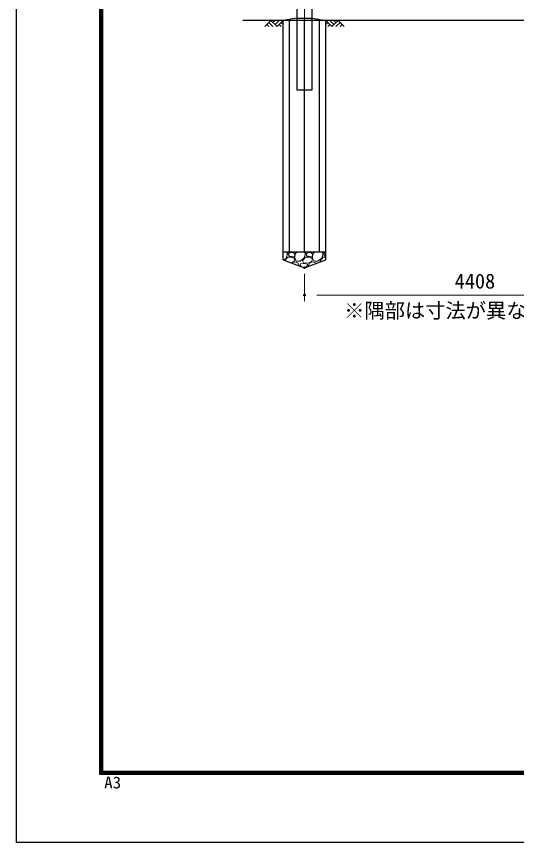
# Model space of a CAD drawing. Units: millimetres, scale not verified. Extents: x -16800 to 16800, y -11880 to 11880.
# Drawn here: x -16800 to -10324, y -11880 to -1192 of the extents above; entities that cross this region are included whole.
import ezdxf
from ezdxf.enums import TextEntityAlignment as Align

# ---------------------------------------------------------------- set-up
doc = ezdxf.new("R2010")
doc.units = ezdxf.units.MM
doc.header["$LTSCALE"] = 40
doc.header["$PDMODE"] = 32
doc.header["$PDSIZE"] = 20
doc.linetypes.add('USER1', pattern=[50.8, 31.75, -6.35, 6.35, -6.35])
for name, color, linetype, lineweight in [('0-1_D-STR1', 1, 'Continuous', 25), ('0-2_D-BMK', 2, 'USER1', 13), ('0-5_D-STR-DIM', 7, 'Continuous', 13), ('0-6_D-STR-TXT', 7, 'Continuous', 13), ('0-7_D-STR4', 7, 'Continuous', 25), ('0-A_D-DCR-HCH', 7, 'Continuous', 13), ('0-B_D-BGD', 7, 'Continuous', 25), ('0-C_D-TTL', 7, 'Continuous', 25)]:
    doc.layers.add(name, color=color, linetype=linetype, lineweight=lineweight)
doc.layers.add('0-9_Defpoints', color=8, linetype='Continuous')
doc.styles.add('ＭＳ ゴシック', font='')
doc.styles.get('ＭＳ ゴシック').set_extended_font_data('MS Gothic')

msp = doc.modelspace()

# ---------------------------------------------------------------- linework, layer by layer
at = {"layer": '0-1_D-STR1'}
for p, q in [((-12970.08, -2142.48), (-12970.08, 6113.77)), ((-13170.08, -2142.48), (-12970.08, -2142.48))]:
    msp.add_line(p, q, dxfattribs=at)
msp.add_lwpolyline([(-12970.08, 6857.52), (-13170.08, 6857.52), (-13170.08, -2142.48)], dxfattribs=at)
at = {"layer": '0-2_D-BMK'}
msp.add_line((-13070.08, -2193.48), (-13070.08, 6908.52), dxfattribs=at)
at = {"layer": '0-5_D-STR-DIM'}
for p, q in [((-13070.08, -4522.48), (-13070.08, -4877.35)), ((-8822.08, -4797.35), (-12910.08, -4797.35))]:
    msp.add_line(p, q, dxfattribs=at)
at = {"layer": '0-7_D-STR4'}
for p, q in [((-13170.08, -1212.48), (-13345.08, -1242.48)), ((-13264.54, -4242.48), (-13264.54, -1242.48)), ((-13070.08, -4242.48), (-13070.08, -1242.48)), ((-12970.08, -1212.48), (-12795.08, -1242.48)), ((-12875.63, -4242.48), (-12875.63, -1242.48))]:
    msp.add_line(p, q, dxfattribs=at)
msp.add_lwpolyline([(-13345.08, -4342.48), (-13070.08, -4442.48), (-12795.08, -4342.48)], dxfattribs=at)
at = {"layer": '0-9_Defpoints'}
for p in [(-13070.08, -4442.48), (-13070.08, -4797.35)]:
    msp.add_point(p, dxfattribs=at)
at = {"layer": '0-A_D-DCR-HCH'}
for p, q in [((-13504.72, -1242.48), (-13584.54, -1322.3)), ((-13531.32, -1269.08), (-13477.87, -1322.3)), ((-13504.72, -1242.48), (-13424.9, -1322.3)), ((-13478.11, -1269.08), (-13451.51, -1242.48)), ((-13451.51, -1295.69), (-13398.29, -1242.48)), ((-13424.9, -1322.3), (-13345.08, -1242.48)), ((-13371.69, -1269.08), (-13345.08, -1295.57)), ((-12715.26, -1322.3), (-12795.08, -1242.48)), ((-12768.48, -1269.08), (-12795.08, -1295.57)), ((-12688.66, -1295.69), (-12741.87, -1242.48)), ((-12635.45, -1242.48), (-12715.26, -1322.3)), ((-12661.91, -1269.22), (-12688.66, -1242.48)), ((-12608.84, -1269.08), (-12662.3, -1322.3)), ((-12635.45, -1242.48), (-12555.63, -1322.3)), ((-13557.93, -1295.69), (-13531.2, -1322.3)), ((-13398.29, -1295.69), (-13371.57, -1322.3)), ((-12741.87, -1295.69), (-12768.6, -1322.3)), ((-12582.23, -1295.69), (-12608.96, -1322.3)), ((-13306.66, -4320.3), (-13288.26, -4262.8)), ((-13288.26, -4262.8), (-13300.68, -4242.48)), ((-13283.05, -4242.48), (-13281.36, -4246.7)), ((-13281.36, -4246.7), (-13274.32, -4242.48)), ((-13258.36, -4244.4), (-13281.36, -4267.4)), ((-13281.36, -4267.4), (-13262.96, -4295)), ((-13212.36, -4251.3), (-13258.36, -4244.4)), ((-13193.96, -4267.4), (-13212.36, -4251.3)), ((-13191.66, -4265.1), (-13193.96, -4313.4)), ((-13193.96, -4281.2), (-13193.96, -4267.4)), ((-13166.88, -4242.48), (-13191.66, -4265.1)), ((-13076.66, -4320.3), (-13058.26, -4262.8)), ((-13058.26, -4262.8), (-13070.68, -4242.48)), ((-13053.05, -4242.48), (-13051.36, -4246.7)), ((-13051.36, -4246.7), (-13044.32, -4242.48)), ((-13028.36, -4244.4), (-13051.36, -4267.4)), ((-13051.36, -4267.4), (-13032.96, -4295)), ((-12982.36, -4251.3), (-13028.36, -4244.4)), ((-12963.96, -4267.4), (-12982.36, -4251.3)), ((-12961.66, -4265.1), (-12963.96, -4313.4)), ((-12963.96, -4281.2), (-12963.96, -4267.4)), ((-12936.88, -4242.48), (-12961.66, -4265.1)), ((-12846.66, -4320.3), (-12828.26, -4262.8)), ((-12828.26, -4262.8), (-12840.68, -4242.48)), ((-12823.05, -4242.48), (-12821.36, -4246.7)), ((-12821.36, -4246.7), (-12814.32, -4242.48)), ((-12798.36, -4244.4), (-12821.36, -4267.4)), ((-12821.36, -4267.4), (-12802.96, -4295)), ((-12795.08, -4244.89), (-12798.36, -4244.4)), ((-13338.47, -4344.88), (-13306.66, -4320.3)), ((-13324.93, -4349.8), (-13285.96, -4306.5)), ((-13285.96, -4306.5), (-13226.16, -4306.5)), ((-13262.96, -4295), (-13205.46, -4301.9)), ((-13205.46, -4359.4), (-13243.6, -4379.38)), ((-13233.08, -4383.21), (-13230.76, -4377.8)), ((-13230.76, -4377.8), (-13193.96, -4366.3)), ((-13226.16, -4306.5), (-13196.26, -4327.2)), ((-13205.46, -4301.9), (-13193.96, -4281.2)), ((-13196.26, -4327.2), (-13205.46, -4359.4)), ((-13193.96, -4313.4), (-13175.56, -4357.1)), ((-13193.96, -4366.3), (-13157.16, -4380.1)), ((-13175.56, -4357.1), (-13127.26, -4359.4)), ((-13157.16, -4380.1), (-13143.36, -4410)), ((-13127.26, -4359.4), (-13076.66, -4320.3)), ((-13097.36, -4352.5), (-13055.96, -4306.5)), ((-13081.26, -4380.1), (-13097.36, -4352.5)), ((-13023.76, -4384.7), (-13081.26, -4380.1)), ((-13055.96, -4306.5), (-12996.16, -4306.5)), ((-13032.96, -4295), (-12975.46, -4301.9)), ((-12975.46, -4359.4), (-13023.76, -4384.7)), ((-13014.56, -4410), (-13000.76, -4377.8)), ((-13000.76, -4377.8), (-12963.96, -4366.3)), ((-12996.16, -4306.5), (-12966.26, -4327.2)), ((-12975.46, -4301.9), (-12963.96, -4281.2)), ((-12966.26, -4327.2), (-12975.46, -4359.4)), ((-12963.96, -4313.4), (-12945.56, -4357.1)), ((-12963.96, -4366.3), (-12927.16, -4380.1)), ((-12945.56, -4357.1), (-12897.26, -4359.4)), ((-12927.16, -4380.1), (-12923.05, -4389.01)), ((-12897.26, -4359.4), (-12846.66, -4320.3)), ((-12867.36, -4352.5), (-12825.96, -4306.5)), ((-12859.54, -4365.92), (-12867.36, -4352.5)), ((-12825.96, -4306.5), (-12795.08, -4306.5)), ((-12802.96, -4295), (-12795.08, -4295.95)), ((-13145.2, -4415.16), (-13143.36, -4410)), ((-13127.26, -4410), (-13120.36, -4391.6)), ((-13111.19, -4427.53), (-13127.26, -4410)), ((-13076.66, -4387), (-13120.36, -4391.6)), ((-13049.06, -4433), (-13087.06, -4436.3)), ((-13030.66, -4398.5), (-13076.66, -4387)), ((-13028.36, -4410), (-13049.06, -4433)), ((-13028.36, -4410), (-13030.66, -4398.5)), ((-13016.86, -4410), (-13011.99, -4421.36))]:
    msp.add_line(p, q, dxfattribs=at)
at = {"layer": '0-B_D-BGD'}
for p, q in [((-270.08, -1242.48), (-13870.08, -1242.48)), ((-13345.08, -4342.48), (-13345.08, -1242.48)), ((-13170.08, -1212.48), (-12970.08, -1212.48)), ((-12795.08, -4342.48), (-12795.08, -1242.48)), ((-12795.08, -4242.48), (-13345.08, -4242.48))]:
    msp.add_line(p, q, dxfattribs=at)
at = {"layer": '0-C_D-TTL', "color": 2}
msp.add_lwpolyline([(-16800, 11880), (16800, 11880), (16800, -11880), (-16800, -11880)], close=True, dxfattribs=at)
at = {"layer": '0-C_D-TTL'}
for points in [[(-15720, 11000), (15720, 11000), (15720, -11000), (-15720, -11000)], [(-15710, 10990), (15710, 10990), (15710, -10990), (-15710, -10990)], [(-15700, 10980), (15700, 10980), (15700, -10980), (-15700, -10980)], [(-15690, 10970), (15690, 10970), (15690, -10970), (-15690, -10970)], [(-15680, 10960), (15680, 10960), (15680, -10960), (-15680, -10960)]]:
    msp.add_lwpolyline(points, close=True, dxfattribs=at)

# ---------------------------------------------------------------- texts
at = {"layer": '0-5_D-STR-DIM', "style": 'ＭＳ ゴシック'}
msp.add_text('4408', height=192.4, dxfattribs=at).set_placement((-11123.58, -4770.36), align=Align.BOTTOM_LEFT)
at = {"layer": '0-6_D-STR-TXT', "style": 'ＭＳ ゴシック'}
msp.add_text('※隅部は寸法が異なります。', height=192.4, dxfattribs=at).set_placement((-12555.43, -5151.59), align=Align.BOTTOM_LEFT)
at = {"layer": '0-C_D-TTL', "style": 'ＭＳ ゴシック', "width": 1.05}
msp.add_text('A3', height=153.9, dxfattribs=at).set_placement((-15664.35, -11227.24), align=Align.BOTTOM_LEFT)

doc.saveas('drawing.dxf')
